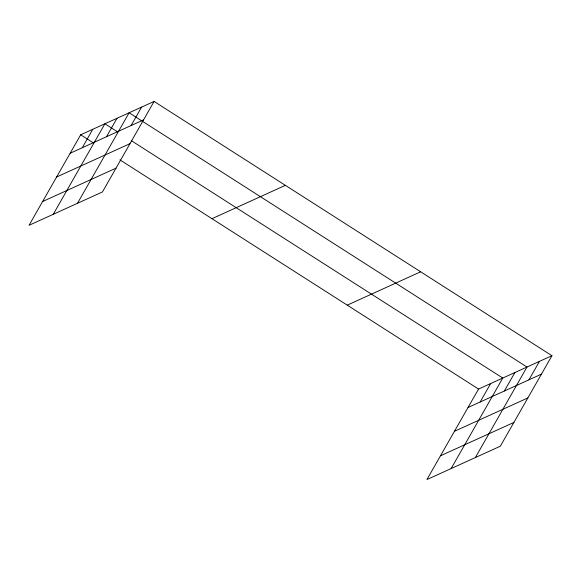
<?xml version="1.0" encoding="UTF-8"?>
<svg xmlns="http://www.w3.org/2000/svg" width="581" height="581" viewBox="0 0 581 581"><rect width="100%" height="100%" fill="white"/><g stroke="black" fill="none" stroke-linecap="round" stroke-linejoin="round"><path stroke-width="0.87" d="M154.081 101.435L80.679 134.785L29.05 225.297L102.452 191.948L154.081 101.435L551.95 355.703L500.321 446.215L426.919 479.565L478.548 389.052L551.95 355.703M82.262 147.741L92.786 129.28M53.27 214.295L104.9 123.782L117.725 131.981M106.483 136.731L117.013 118.277M77.498 203.285L129.12 112.772L526.996 367.039L475.367 457.552M131.074 125.561L141.604 107.1M480.131 402.008L490.662 383.554M451.147 468.562L502.768 378.049L131.313 140.66M504.352 390.998L514.882 372.544M528.942 379.829L539.473 361.375M70.148 153.239L143.551 119.889M56.589 177.023L129.991 143.667M42.616 201.52L116.018 168.163M211.971 218.696L285.38 185.339M347.249 305.148L420.651 271.792M468.017 407.513L541.427 374.157M454.458 431.291L527.86 397.934M440.485 455.787L513.887 422.438M80.679 134.785L93.505 142.984M119.918 159.862L478.548 389.052"/></g></svg>
